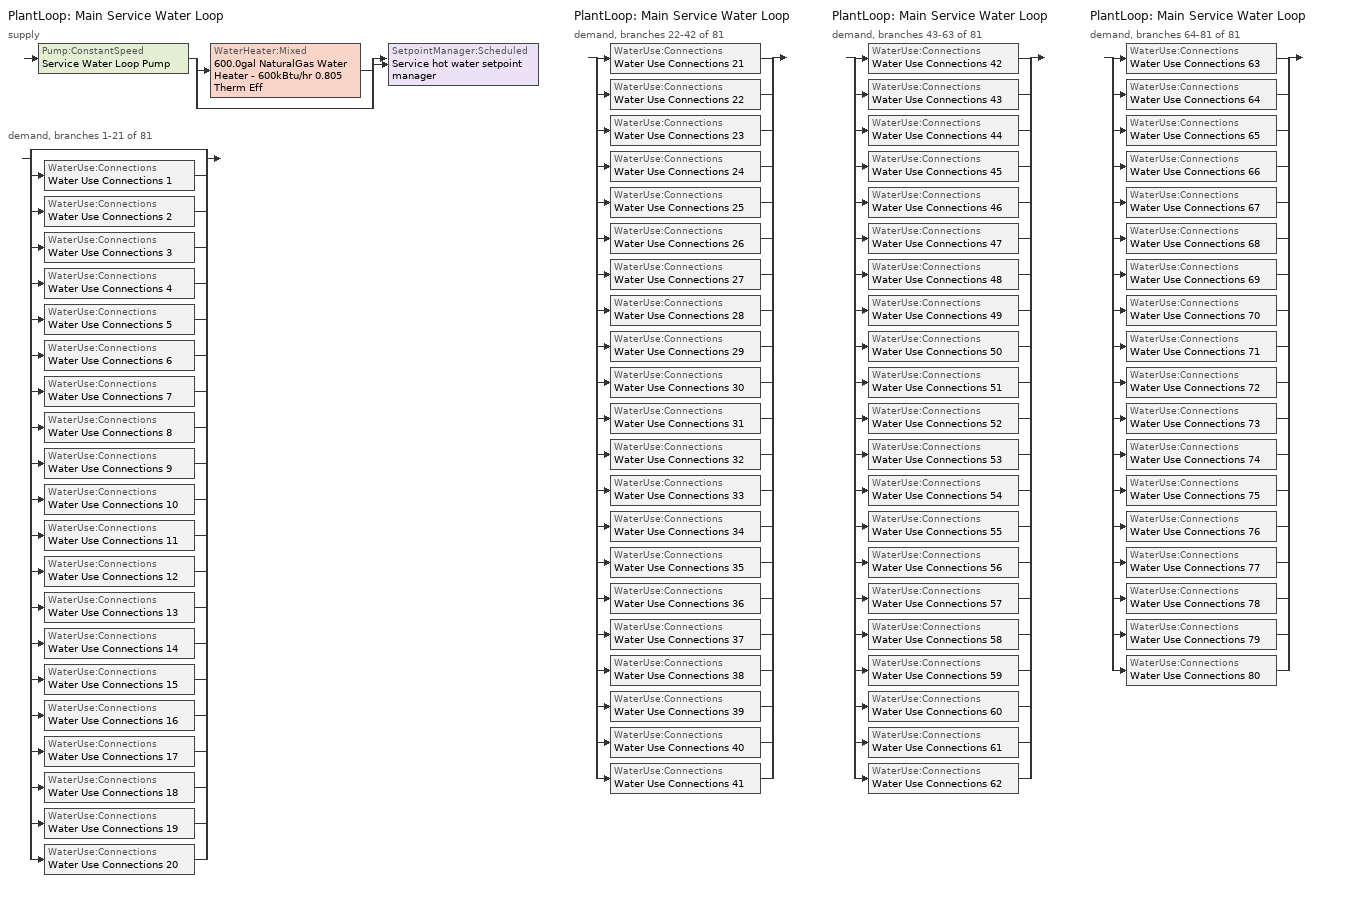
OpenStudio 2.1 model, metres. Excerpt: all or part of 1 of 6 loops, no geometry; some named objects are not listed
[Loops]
PlantLoop 'Main Service Water Loop'
 supply: Pump:ConstantSpeed 'Service Water Loop Pump' > split
  | WaterHeater:Mixed '600.0gal NaturalGas Water Heater - 600kBtu/hr 0.805 Therm Eff'
  | bypass
  join > SetpointManager:Scheduled 'Service hot water setpoint manager'
 demand, branches 1-21 of 81: split
  | bypass
  | WaterUse:Connections 'Water Use Connections 1'
  | WaterUse:Connections 'Water Use Connections 2'
  | WaterUse:Connections 'Water Use Connections 3'
  | WaterUse:Connections 'Water Use Connections 4'
  | WaterUse:Connections 'Water Use Connections 5'
  | WaterUse:Connections 'Water Use Connections 6'
  | WaterUse:Connections 'Water Use Connections 7'
  | WaterUse:Connections 'Water Use Connections 8'
  | WaterUse:Connections 'Water Use Connections 9'
  | WaterUse:Connections 'Water Use Connections 10'
  | WaterUse:Connections 'Water Use Connections 11'
  | WaterUse:Connections 'Water Use Connections 12'
  | WaterUse:Connections 'Water Use Connections 13'
  | WaterUse:Connections 'Water Use Connections 14'
  | WaterUse:Connections 'Water Use Connections 15'
  | WaterUse:Connections 'Water Use Connections 16'
  | WaterUse:Connections 'Water Use Connections 17'
  | WaterUse:Connections 'Water Use Connections 18'
  | WaterUse:Connections 'Water Use Connections 19'
  | WaterUse:Connections 'Water Use Connections 20'
PlantLoop 'Main Service Water Loop'
 demand, branches 22-42 of 81: split
  | WaterUse:Connections 'Water Use Connections 21'
  | WaterUse:Connections 'Water Use Connections 22'
  | WaterUse:Connections 'Water Use Connections 23'
  | WaterUse:Connections 'Water Use Connections 24'
  | WaterUse:Connections 'Water Use Connections 25'
  | WaterUse:Connections 'Water Use Connections 26'
  | WaterUse:Connections 'Water Use Connections 27'
  | WaterUse:Connections 'Water Use Connections 28'
  | WaterUse:Connections 'Water Use Connections 29'
  | WaterUse:Connections 'Water Use Connections 30'
  | WaterUse:Connections 'Water Use Connections 31'
  | WaterUse:Connections 'Water Use Connections 32'
  | WaterUse:Connections 'Water Use Connections 33'
  | WaterUse:Connections 'Water Use Connections 34'
  | WaterUse:Connections 'Water Use Connections 35'
  | WaterUse:Connections 'Water Use Connections 36'
  | WaterUse:Connections 'Water Use Connections 37'
  | WaterUse:Connections 'Water Use Connections 38'
  | WaterUse:Connections 'Water Use Connections 39'
  | WaterUse:Connections 'Water Use Connections 40'
  | WaterUse:Connections 'Water Use Connections 41'
PlantLoop 'Main Service Water Loop'
 demand, branches 43-63 of 81: split
  | WaterUse:Connections 'Water Use Connections 42'
  | WaterUse:Connections 'Water Use Connections 43'
  | WaterUse:Connections 'Water Use Connections 44'
  | WaterUse:Connections 'Water Use Connections 45'
  | WaterUse:Connections 'Water Use Connections 46'
  | WaterUse:Connections 'Water Use Connections 47'
  | WaterUse:Connections 'Water Use Connections 48'
  | WaterUse:Connections 'Water Use Connections 49'
  | WaterUse:Connections 'Water Use Connections 50'
  | WaterUse:Connections 'Water Use Connections 51'
  | WaterUse:Connections 'Water Use Connections 52'
  | WaterUse:Connections 'Water Use Connections 53'
  | WaterUse:Connections 'Water Use Connections 54'
  | WaterUse:Connections 'Water Use Connections 55'
  | WaterUse:Connections 'Water Use Connections 56'
  | WaterUse:Connections 'Water Use Connections 57'
  | WaterUse:Connections 'Water Use Connections 58'
  | WaterUse:Connections 'Water Use Connections 59'
  | WaterUse:Connections 'Water Use Connections 60'
  | WaterUse:Connections 'Water Use Connections 61'
  | WaterUse:Connections 'Water Use Connections 62'
PlantLoop 'Main Service Water Loop'
 demand, branches 64-81 of 81: split
  | WaterUse:Connections 'Water Use Connections 63'
  | WaterUse:Connections 'Water Use Connections 64'
  | WaterUse:Connections 'Water Use Connections 65'
  | WaterUse:Connections 'Water Use Connections 66'
  | WaterUse:Connections 'Water Use Connections 67'
  | WaterUse:Connections 'Water Use Connections 68'
  | WaterUse:Connections 'Water Use Connections 69'
  | WaterUse:Connections 'Water Use Connections 70'
  | WaterUse:Connections 'Water Use Connections 71'
  | WaterUse:Connections 'Water Use Connections 72'
  | WaterUse:Connections 'Water Use Connections 73'
  | WaterUse:Connections 'Water Use Connections 74'
  | WaterUse:Connections 'Water Use Connections 75'
  | WaterUse:Connections 'Water Use Connections 76'
  | WaterUse:Connections 'Water Use Connections 77'
  | WaterUse:Connections 'Water Use Connections 78'
  | WaterUse:Connections 'Water Use Connections 79'
  | WaterUse:Connections 'Water Use Connections 80'
[PlantLoop]
Main Service Water Loop: Maximum Loop Temperature {C}=60; Minimum Loop Temperature {C}=10; Plant Loop Volume {m3}=Autocalculate; Load Distribution Scheme=Optimal
[Sizing:Plant]
Main Service Water Loop: Loop Type=Heating; Design Loop Exit Temperature {C}=60; Loop Design Temperature Difference {deltaC}=5; Sizing Option=NonCoincident; Zone Timesteps in Averaging Window=1; Coincident Sizing Factor Mode=None
[SetpointManager:Scheduled]
Service hot water setpoint manager: Control Variable=Temperature; Schedule=Service Water Loop Temp - 140F
[Pump:ConstantSpeed]
Service Water Loop Pump: Rated Flow Rate {m3/s}=autosize; Rated Pump Head {Pa}=29891; Rated Power Consumption {W}=autosize; Motor Efficiency=0.7; Fraction of Motor Inefficiencies to Fluid Stream=0; Pump Control Type=Intermittent
[WaterHeater:Mixed]
600.0gal NaturalGas Water Heater - 600kBtu/hr 0.805 Therm Eff: Tank Volume {m3}=2.27125; Setpoint Temperature Schedule=Service Water Loop Temp - 140F; Deadband Temperature Difference {deltaC}=2; Maximum Temperature Limit {C}=82.2222; Heater Control Type=Cycle; Heater Maximum Capacity {W}=175843; Heater Fuel Type=NaturalGas; Heater Thermal Efficiency=0.804593; Part Load Factor Curve=SWH-EFFFPLR-NECB2011; Off Cycle Parasitic Fuel Consumption Rate {W}=20; Off Cycle Parasitic Fuel Type=NaturalGas; Off Cycle Parasitic Heat Fraction to Tank=0.8; On Cycle Parasitic Fuel Type=NaturalGas; On Cycle Parasitic Heat Fraction to Tank=0; Ambient Temperature Indicator=Schedule; Ambient Temperature Schedule=Water Heater Ambient Temp Schedule - 70F; Off Cycle Loss Coefficient to Ambient Temperature {W/K}=20.7661; On Cycle Loss Coefficient to Ambient Temperature {W/K}=20.7661; Use Side Effectiveness=1; Source Side Effectiveness=1; Use Side Design Flow Rate {m3/s}=autosize; Source Side Design Flow Rate {m3/s}=autosize; Indirect Water Heating Recovery Time {hr}=1.5
[WaterUse:Connections]
Name | Water Use Equipment Name 1
Water Use Connections 1 | Office Service Water Use 0.03gal/min
Water Use Connections 2 | G sw apartment Service Water Use 0.06gal/min
Water Use Connections 3 | G nw apartment Service Water Use 0.06gal/min
Water Use Connections 4 | G ne apartment Service Water Use 0.06gal/min
Water Use Connections 5 | G n1 apartment Service Water Use 0.06gal/min
Water Use Connections 6 | G n2 apartment Service Water Use 0.06gal/min
Water Use Connections 7 | G s1 apartment Service Water Use 0.06gal/min
Water Use Connections 8 | G s2 apartment Service Water Use 0.06gal/min
Water Use Connections 9 | F2 sw apartment Service Water Use 0.06gal/min
Water Use Connections 10 | F2 nw apartment Service Water Use 0.06gal/min
Water Use Connections 11 | F2 se apartment Service Water Use 0.06gal/min
Water Use Connections 12 | F2 ne apartment Service Water Use 0.06gal/min
Water Use Connections 13 | F2 n1 apartment Service Water Use 0.06gal/min
Water Use Connections 14 | F2 n2 apartment Service Water Use 0.06gal/min
Water Use Connections 15 | F2 s1 apartment Service Water Use 0.06gal/min
Water Use Connections 16 | F2 s2 apartment Service Water Use 0.06gal/min
Water Use Connections 17 | F3 sw apartment Service Water Use 0.06gal/min
Water Use Connections 18 | F3 nw apartment Service Water Use 0.06gal/min
Water Use Connections 19 | F3 se apartment Service Water Use 0.06gal/min
Water Use Connections 20 | F3 ne apartment Service Water Use 0.06gal/min
Water Use Connections 21 | F3 n1 apartment Service Water Use 0.06gal/min
Water Use Connections 22 | F3 n2 apartment Service Water Use 0.06gal/min
Water Use Connections 23 | F3 s1 apartment Service Water Use 0.06gal/min
Water Use Connections 24 | F3 s2 apartment Service Water Use 0.06gal/min
Water Use Connections 25 | F4 sw apartment Service Water Use 0.06gal/min
Water Use Connections 26 | F4 nw apartment Service Water Use 0.06gal/min
Water Use Connections 27 | F4 se apartment Service Water Use 0.06gal/min
Water Use Connections 28 | F4 ne apartment Service Water Use 0.06gal/min
Water Use Connections 29 | F4 n1 apartment Service Water Use 0.06gal/min
Water Use Connections 30 | F4 n2 apartment Service Water Use 0.06gal/min
Water Use Connections 31 | F4 s1 apartment Service Water Use 0.06gal/min
Water Use Connections 32 | F4 s2 apartment Service Water Use 0.06gal/min
Water Use Connections 33 | M sw apartment Service Water Use 0.06gal/min
Water Use Connections 34 | M nw apartment Service Water Use 0.06gal/min
Water Use Connections 35 | M se apartment Service Water Use 0.06gal/min
Water Use Connections 36 | M ne apartment Service Water Use 0.06gal/min
Water Use Connections 37 | M n1 apartment Service Water Use 0.06gal/min
Water Use Connections 38 | M n2 apartment Service Water Use 0.06gal/min
Water Use Connections 39 | M s1 apartment Service Water Use 0.06gal/min
Water Use Connections 40 | M s2 apartment Service Water Use 0.06gal/min
Water Use Connections 41 | F6 sw apartment Service Water Use 0.06gal/min
Water Use Connections 42 | F6 nw apartment Service Water Use 0.06gal/min
Water Use Connections 43 | F6 se apartment Service Water Use 0.06gal/min
Water Use Connections 44 | F6 ne apartment Service Water Use 0.06gal/min
Water Use Connections 45 | F6 n1 apartment Service Water Use 0.06gal/min
Water Use Connections 46 | F6 n2 apartment Service Water Use 0.06gal/min
Water Use Connections 47 | F6 s1 apartment Service Water Use 0.06gal/min
Water Use Connections 48 | F6 s2 apartment Service Water Use 0.06gal/min
Water Use Connections 49 | F7 sw apartment Service Water Use 0.06gal/min
Water Use Connections 50 | F7 nw apartment Service Water Use 0.06gal/min
Water Use Connections 51 | F7 se apartment Service Water Use 0.06gal/min
Water Use Connections 52 | F7 ne apartment Service Water Use 0.06gal/min
Water Use Connections 53 | F7 n1 apartment Service Water Use 0.06gal/min
Water Use Connections 54 | F7 n2 apartment Service Water Use 0.06gal/min
Water Use Connections 55 | F7 s1 apartment Service Water Use 0.06gal/min
Water Use Connections 56 | F7 s2 apartment Service Water Use 0.06gal/min
Water Use Connections 57 | F8 sw apartment Service Water Use 0.06gal/min
Water Use Connections 58 | F8 nw apartment Service Water Use 0.06gal/min
Water Use Connections 59 | F8 se apartment Service Water Use 0.06gal/min
Water Use Connections 60 | F8 ne apartment Service Water Use 0.06gal/min
Water Use Connections 61 | F8 n1 apartment Service Water Use 0.06gal/min
Water Use Connections 62 | F8 n2 apartment Service Water Use 0.06gal/min
Water Use Connections 63 | F8 s1 apartment Service Water Use 0.06gal/min
Water Use Connections 64 | F8 s2 apartment Service Water Use 0.06gal/min
Water Use Connections 65 | F9 sw apartment Service Water Use 0.06gal/min
Water Use Connections 66 | F9 nw apartment Service Water Use 0.06gal/min
Water Use Connections 67 | F9 se apartment Service Water Use 0.06gal/min
Water Use Connections 68 | F9 ne apartment Service Water Use 0.06gal/min
Water Use Connections 69 | F9 n1 apartment Service Water Use 0.06gal/min
Water Use Connections 70 | F9 n2 apartment Service Water Use 0.06gal/min
Water Use Connections 71 | F9 s1 apartment Service Water Use 0.06gal/min
Water Use Connections 72 | F9 s2 apartment Service Water Use 0.06gal/min
Water Use Connections 73 | T sw apartment Service Water Use 0.06gal/min
Water Use Connections 74 | T nw apartment Service Water Use 0.06gal/min
Water Use Connections 75 | T se apartment Service Water Use 0.06gal/min
Water Use Connections 76 | T ne apartment Service Water Use 0.06gal/min
Water Use Connections 77 | T n1 apartment Service Water Use 0.06gal/min
Water Use Connections 78 | T n2 apartment Service Water Use 0.06gal/min
Water Use Connections 79 | T s1 apartment Service Water Use 0.06gal/min
Water Use Connections 80 | T s2 apartment Service Water Use 0.06gal/min
[WaterUse:Equipment:Definition]
Name | Peak Flow Rate {m3/s} | Target Temperature Schedule | Sensible Fraction Schedule | Latent Fraction Schedule
Office Service Water Use Def 0.03gal/min | 2.13622e-06 | Schedule Ruleset 5 | Schedule Ruleset 3 | Schedule Ruleset 4
G sw apartment Service Water Use Def 0.06gal/min | 3.95699e-06 | Schedule Ruleset 8 | Schedule Ruleset 6 | Schedule Ruleset 7
G nw apartment Service Water Use Def 0.06gal/min | 3.95699e-06 | Schedule Ruleset 11 | Schedule Ruleset 9 | Schedule Ruleset 10
G ne apartment Service Water Use Def 0.06gal/min | 3.95699e-06 | Schedule Ruleset 14 | Schedule Ruleset 12 | Schedule Ruleset 13
G n1 apartment Service Water Use Def 0.06gal/min | 3.95699e-06 | Schedule Ruleset 17 | Schedule Ruleset 15 | Schedule Ruleset 16
G n2 apartment Service Water Use Def 0.06gal/min | 3.95699e-06 | Schedule Ruleset 20 | Schedule Ruleset 18 | Schedule Ruleset 19
G s1 apartment Service Water Use Def 0.06gal/min | 3.95699e-06 | Schedule Ruleset 23 | Schedule Ruleset 21 | Schedule Ruleset 22
G s2 apartment Service Water Use Def 0.06gal/min | 3.95699e-06 | Schedule Ruleset 26 | Schedule Ruleset 24 | Schedule Ruleset 25
F2 sw apartment Service Water Use Def 0.06gal/min | 3.95699e-06 | Schedule Ruleset 29 | Schedule Ruleset 27 | Schedule Ruleset 28
F2 nw apartment Service Water Use Def 0.06gal/min | 3.95699e-06 | Schedule Ruleset 32 | Schedule Ruleset 30 | Schedule Ruleset 31
F2 se apartment Service Water Use Def 0.06gal/min | 3.95699e-06 | Schedule Ruleset 35 | Schedule Ruleset 33 | Schedule Ruleset 34
F2 ne apartment Service Water Use Def 0.06gal/min | 3.95699e-06 | Schedule Ruleset 38 | Schedule Ruleset 36 | Schedule Ruleset 37
F2 n1 apartment Service Water Use Def 0.06gal/min | 3.95699e-06 | Schedule Ruleset 41 | Schedule Ruleset 39 | Schedule Ruleset 40
F2 n2 apartment Service Water Use Def 0.06gal/min | 3.95699e-06 | Schedule Ruleset 44 | Schedule Ruleset 42 | Schedule Ruleset 43
F2 s1 apartment Service Water Use Def 0.06gal/min | 3.95699e-06 | Schedule Ruleset 47 | Schedule Ruleset 45 | Schedule Ruleset 46
F2 s2 apartment Service Water Use Def 0.06gal/min | 3.95699e-06 | Schedule Ruleset 50 | Schedule Ruleset 48 | Schedule Ruleset 49
F3 sw apartment Service Water Use Def 0.06gal/min | 3.95699e-06 | Schedule Ruleset 53 | Schedule Ruleset 51 | Schedule Ruleset 52
F3 nw apartment Service Water Use Def 0.06gal/min | 3.95699e-06 | Schedule Ruleset 56 | Schedule Ruleset 54 | Schedule Ruleset 55
F3 se apartment Service Water Use Def 0.06gal/min | 3.95699e-06 | Schedule Ruleset 59 | Schedule Ruleset 57 | Schedule Ruleset 58
F3 ne apartment Service Water Use Def 0.06gal/min | 3.95699e-06 | Schedule Ruleset 62 | Schedule Ruleset 60 | Schedule Ruleset 61
F3 n1 apartment Service Water Use Def 0.06gal/min | 3.95699e-06 | Schedule Ruleset 65 | Schedule Ruleset 63 | Schedule Ruleset 64
F3 n2 apartment Service Water Use Def 0.06gal/min | 3.95699e-06 | Schedule Ruleset 68 | Schedule Ruleset 66 | Schedule Ruleset 67
F3 s1 apartment Service Water Use Def 0.06gal/min | 3.95699e-06 | Schedule Ruleset 71 | Schedule Ruleset 69 | Schedule Ruleset 70
F3 s2 apartment Service Water Use Def 0.06gal/min | 3.95699e-06 | Schedule Ruleset 74 | Schedule Ruleset 72 | Schedule Ruleset 73
F4 sw apartment Service Water Use Def 0.06gal/min | 3.95699e-06 | Schedule Ruleset 77 | Schedule Ruleset 75 | Schedule Ruleset 76
F4 nw apartment Service Water Use Def 0.06gal/min | 3.95699e-06 | Schedule Ruleset 80 | Schedule Ruleset 78 | Schedule Ruleset 79
F4 se apartment Service Water Use Def 0.06gal/min | 3.95699e-06 | Schedule Ruleset 83 | Schedule Ruleset 81 | Schedule Ruleset 82
F4 ne apartment Service Water Use Def 0.06gal/min | 3.95699e-06 | Schedule Ruleset 86 | Schedule Ruleset 84 | Schedule Ruleset 85
F4 n1 apartment Service Water Use Def 0.06gal/min | 3.95699e-06 | Schedule Ruleset 89 | Schedule Ruleset 87 | Schedule Ruleset 88
F4 n2 apartment Service Water Use Def 0.06gal/min | 3.95699e-06 | Schedule Ruleset 92 | Schedule Ruleset 90 | Schedule Ruleset 91
F4 s1 apartment Service Water Use Def 0.06gal/min | 3.95699e-06 | Schedule Ruleset 95 | Schedule Ruleset 93 | Schedule Ruleset 94
F4 s2 apartment Service Water Use Def 0.06gal/min | 3.95699e-06 | Schedule Ruleset 98 | Schedule Ruleset 96 | Schedule Ruleset 97
M sw apartment Service Water Use Def 0.06gal/min | 3.95699e-06 | Schedule Ruleset 101 | Schedule Ruleset 99 | Schedule Ruleset 100
M nw apartment Service Water Use Def 0.06gal/min | 3.95699e-06 | Schedule Ruleset 104 | Schedule Ruleset 102 | Schedule Ruleset 103
M se apartment Service Water Use Def 0.06gal/min | 3.95699e-06 | Schedule Ruleset 107 | Schedule Ruleset 105 | Schedule Ruleset 106
M ne apartment Service Water Use Def 0.06gal/min | 3.95699e-06 | Schedule Ruleset 110 | Schedule Ruleset 108 | Schedule Ruleset 109
M n1 apartment Service Water Use Def 0.06gal/min | 3.95699e-06 | Schedule Ruleset 113 | Schedule Ruleset 111 | Schedule Ruleset 112
M n2 apartment Service Water Use Def 0.06gal/min | 3.95699e-06 | Schedule Ruleset 116 | Schedule Ruleset 114 | Schedule Ruleset 115
M s1 apartment Service Water Use Def 0.06gal/min | 3.95699e-06 | Schedule Ruleset 119 | Schedule Ruleset 117 | Schedule Ruleset 118
M s2 apartment Service Water Use Def 0.06gal/min | 3.95699e-06 | Schedule Ruleset 122 | Schedule Ruleset 120 | Schedule Ruleset 121
F6 sw apartment Service Water Use Def 0.06gal/min | 3.95699e-06 | Schedule Ruleset 125 | Schedule Ruleset 123 | Schedule Ruleset 124
F6 nw apartment Service Water Use Def 0.06gal/min | 3.95699e-06 | Schedule Ruleset 128 | Schedule Ruleset 126 | Schedule Ruleset 127
F6 se apartment Service Water Use Def 0.06gal/min | 3.95699e-06 | Schedule Ruleset 131 | Schedule Ruleset 129 | Schedule Ruleset 130
F6 ne apartment Service Water Use Def 0.06gal/min | 3.95699e-06 | Schedule Ruleset 134 | Schedule Ruleset 132 | Schedule Ruleset 133
F6 n1 apartment Service Water Use Def 0.06gal/min | 3.95699e-06 | Schedule Ruleset 137 | Schedule Ruleset 135 | Schedule Ruleset 136
F6 n2 apartment Service Water Use Def 0.06gal/min | 3.95699e-06 | Schedule Ruleset 140 | Schedule Ruleset 138 | Schedule Ruleset 139
F6 s1 apartment Service Water Use Def 0.06gal/min | 3.95699e-06 | Schedule Ruleset 143 | Schedule Ruleset 141 | Schedule Ruleset 142
F6 s2 apartment Service Water Use Def 0.06gal/min | 3.95699e-06 | Schedule Ruleset 146 | Schedule Ruleset 144 | Schedule Ruleset 145
F7 sw apartment Service Water Use Def 0.06gal/min | 3.95699e-06 | Schedule Ruleset 149 | Schedule Ruleset 147 | Schedule Ruleset 148
F7 nw apartment Service Water Use Def 0.06gal/min | 3.95699e-06 | Schedule Ruleset 152 | Schedule Ruleset 150 | Schedule Ruleset 151
F7 se apartment Service Water Use Def 0.06gal/min | 3.95699e-06 | Schedule Ruleset 155 | Schedule Ruleset 153 | Schedule Ruleset 154
F7 ne apartment Service Water Use Def 0.06gal/min | 3.95699e-06 | Schedule Ruleset 158 | Schedule Ruleset 156 | Schedule Ruleset 157
F7 n1 apartment Service Water Use Def 0.06gal/min | 3.95699e-06 | Schedule Ruleset 161 | Schedule Ruleset 159 | Schedule Ruleset 160
F7 n2 apartment Service Water Use Def 0.06gal/min | 3.95699e-06 | Schedule Ruleset 164 | Schedule Ruleset 162 | Schedule Ruleset 163
F7 s1 apartment Service Water Use Def 0.06gal/min | 3.95699e-06 | Schedule Ruleset 167 | Schedule Ruleset 165 | Schedule Ruleset 166
F7 s2 apartment Service Water Use Def 0.06gal/min | 3.95699e-06 | Schedule Ruleset 170 | Schedule Ruleset 168 | Schedule Ruleset 169
F8 sw apartment Service Water Use Def 0.06gal/min | 3.95699e-06 | Schedule Ruleset 173 | Schedule Ruleset 171 | Schedule Ruleset 172
F8 nw apartment Service Water Use Def 0.06gal/min | 3.95699e-06 | Schedule Ruleset 176 | Schedule Ruleset 174 | Schedule Ruleset 175
F8 se apartment Service Water Use Def 0.06gal/min | 3.95699e-06 | Schedule Ruleset 179 | Schedule Ruleset 177 | Schedule Ruleset 178
F8 ne apartment Service Water Use Def 0.06gal/min | 3.95699e-06 | Schedule Ruleset 182 | Schedule Ruleset 180 | Schedule Ruleset 181
F8 n1 apartment Service Water Use Def 0.06gal/min | 3.95699e-06 | Schedule Ruleset 185 | Schedule Ruleset 183 | Schedule Ruleset 184
F8 n2 apartment Service Water Use Def 0.06gal/min | 3.95699e-06 | Schedule Ruleset 188 | Schedule Ruleset 186 | Schedule Ruleset 187
F8 s1 apartment Service Water Use Def 0.06gal/min | 3.95699e-06 | Schedule Ruleset 191 | Schedule Ruleset 189 | Schedule Ruleset 190
F8 s2 apartment Service Water Use Def 0.06gal/min | 3.95699e-06 | Schedule Ruleset 194 | Schedule Ruleset 192 | Schedule Ruleset 193
F9 sw apartment Service Water Use Def 0.06gal/min | 3.95699e-06 | Schedule Ruleset 197 | Schedule Ruleset 195 | Schedule Ruleset 196
F9 nw apartment Service Water Use Def 0.06gal/min | 3.95699e-06 | Schedule Ruleset 200 | Schedule Ruleset 198 | Schedule Ruleset 199
F9 se apartment Service Water Use Def 0.06gal/min | 3.95699e-06 | Schedule Ruleset 203 | Schedule Ruleset 201 | Schedule Ruleset 202
F9 ne apartment Service Water Use Def 0.06gal/min | 3.95699e-06 | Schedule Ruleset 206 | Schedule Ruleset 204 | Schedule Ruleset 205
F9 n1 apartment Service Water Use Def 0.06gal/min | 3.95699e-06 | Schedule Ruleset 209 | Schedule Ruleset 207 | Schedule Ruleset 208
F9 n2 apartment Service Water Use Def 0.06gal/min | 3.95699e-06 | Schedule Ruleset 212 | Schedule Ruleset 210 | Schedule Ruleset 211
F9 s1 apartment Service Water Use Def 0.06gal/min | 3.95699e-06 | Schedule Ruleset 215 | Schedule Ruleset 213 | Schedule Ruleset 214
F9 s2 apartment Service Water Use Def 0.06gal/min | 3.95699e-06 | Schedule Ruleset 218 | Schedule Ruleset 216 | Schedule Ruleset 217
T sw apartment Service Water Use Def 0.06gal/min | 3.95699e-06 | Schedule Ruleset 221 | Schedule Ruleset 219 | Schedule Ruleset 220
T nw apartment Service Water Use Def 0.06gal/min | 3.95699e-06 | Schedule Ruleset 224 | Schedule Ruleset 222 | Schedule Ruleset 223
T se apartment Service Water Use Def 0.06gal/min | 3.95699e-06 | Schedule Ruleset 227 | Schedule Ruleset 225 | Schedule Ruleset 226
T ne apartment Service Water Use Def 0.06gal/min | 3.95699e-06 | Schedule Ruleset 230 | Schedule Ruleset 228 | Schedule Ruleset 229
T n1 apartment Service Water Use Def 0.06gal/min | 3.95699e-06 | Schedule Ruleset 233 | Schedule Ruleset 231 | Schedule Ruleset 232
T n2 apartment Service Water Use Def 0.06gal/min | 3.95699e-06 | Schedule Ruleset 236 | Schedule Ruleset 234 | Schedule Ruleset 235
T s1 apartment Service Water Use Def 0.06gal/min | 3.95699e-06 | Schedule Ruleset 239 | Schedule Ruleset 237 | Schedule Ruleset 238
T s2 apartment Service Water Use Def 0.06gal/min | 3.95699e-06 | Schedule Ruleset 242 | Schedule Ruleset 240 | Schedule Ruleset 241
[WaterUse:Equipment]
Name | Water Use Equipment Definition | Space | Flow Rate Fraction Schedule
Office Service Water Use 0.03gal/min | Office Service Water Use Def 0.03gal/min | Office | NECB-A-Service Water Heating
G sw apartment Service Water Use 0.06gal/min | G sw apartment Service Water Use Def 0.06gal/min | G SW Apartment | NECB-G-Service Water Heating
G nw apartment Service Water Use 0.06gal/min | G nw apartment Service Water Use Def 0.06gal/min | G NW Apartment | NECB-G-Service Water Heating
G ne apartment Service Water Use 0.06gal/min | G ne apartment Service Water Use Def 0.06gal/min | G NE Apartment | NECB-G-Service Water Heating
G n1 apartment Service Water Use 0.06gal/min | G n1 apartment Service Water Use Def 0.06gal/min | G N1 Apartment | NECB-G-Service Water Heating
G n2 apartment Service Water Use 0.06gal/min | G n2 apartment Service Water Use Def 0.06gal/min | G N2 Apartment | NECB-G-Service Water Heating
G s1 apartment Service Water Use 0.06gal/min | G s1 apartment Service Water Use Def 0.06gal/min | G S1 Apartment | NECB-G-Service Water Heating
G s2 apartment Service Water Use 0.06gal/min | G s2 apartment Service Water Use Def 0.06gal/min | G S2 Apartment | NECB-G-Service Water Heating
F2 sw apartment Service Water Use 0.06gal/min | F2 sw apartment Service Water Use Def 0.06gal/min | F2 SW Apartment | NECB-G-Service Water Heating
F2 nw apartment Service Water Use 0.06gal/min | F2 nw apartment Service Water Use Def 0.06gal/min | F2 NW Apartment | NECB-G-Service Water Heating
F2 se apartment Service Water Use 0.06gal/min | F2 se apartment Service Water Use Def 0.06gal/min | F2 SE Apartment | NECB-G-Service Water Heating
F2 ne apartment Service Water Use 0.06gal/min | F2 ne apartment Service Water Use Def 0.06gal/min | F2 NE Apartment | NECB-G-Service Water Heating
F2 n1 apartment Service Water Use 0.06gal/min | F2 n1 apartment Service Water Use Def 0.06gal/min | F2 N1 Apartment | NECB-G-Service Water Heating
F2 n2 apartment Service Water Use 0.06gal/min | F2 n2 apartment Service Water Use Def 0.06gal/min | F2 N2 Apartment | NECB-G-Service Water Heating
F2 s1 apartment Service Water Use 0.06gal/min | F2 s1 apartment Service Water Use Def 0.06gal/min | F2 S1 Apartment | NECB-G-Service Water Heating
F2 s2 apartment Service Water Use 0.06gal/min | F2 s2 apartment Service Water Use Def 0.06gal/min | F2 S2 Apartment | NECB-G-Service Water Heating
F3 sw apartment Service Water Use 0.06gal/min | F3 sw apartment Service Water Use Def 0.06gal/min | F3 SW Apartment | NECB-G-Service Water Heating
F3 nw apartment Service Water Use 0.06gal/min | F3 nw apartment Service Water Use Def 0.06gal/min | F3 NW Apartment | NECB-G-Service Water Heating
F3 se apartment Service Water Use 0.06gal/min | F3 se apartment Service Water Use Def 0.06gal/min | F3 SE Apartment | NECB-G-Service Water Heating
F3 ne apartment Service Water Use 0.06gal/min | F3 ne apartment Service Water Use Def 0.06gal/min | F3 NE Apartment | NECB-G-Service Water Heating
F3 n1 apartment Service Water Use 0.06gal/min | F3 n1 apartment Service Water Use Def 0.06gal/min | F3 N1 Apartment | NECB-G-Service Water Heating
F3 n2 apartment Service Water Use 0.06gal/min | F3 n2 apartment Service Water Use Def 0.06gal/min | F3 N2 Apartment | NECB-G-Service Water Heating
F3 s1 apartment Service Water Use 0.06gal/min | F3 s1 apartment Service Water Use Def 0.06gal/min | F3 S1 Apartment | NECB-G-Service Water Heating
F3 s2 apartment Service Water Use 0.06gal/min | F3 s2 apartment Service Water Use Def 0.06gal/min | F3 S2 Apartment | NECB-G-Service Water Heating
F4 sw apartment Service Water Use 0.06gal/min | F4 sw apartment Service Water Use Def 0.06gal/min | F4 SW Apartment | NECB-G-Service Water Heating
F4 nw apartment Service Water Use 0.06gal/min | F4 nw apartment Service Water Use Def 0.06gal/min | F4 NW Apartment | NECB-G-Service Water Heating
F4 se apartment Service Water Use 0.06gal/min | F4 se apartment Service Water Use Def 0.06gal/min | F4 SE Apartment | NECB-G-Service Water Heating
F4 ne apartment Service Water Use 0.06gal/min | F4 ne apartment Service Water Use Def 0.06gal/min | F4 NE Apartment | NECB-G-Service Water Heating
F4 n1 apartment Service Water Use 0.06gal/min | F4 n1 apartment Service Water Use Def 0.06gal/min | F4 N1 Apartment | NECB-G-Service Water Heating
F4 n2 apartment Service Water Use 0.06gal/min | F4 n2 apartment Service Water Use Def 0.06gal/min | F4 N2 Apartment | NECB-G-Service Water Heating
F4 s1 apartment Service Water Use 0.06gal/min | F4 s1 apartment Service Water Use Def 0.06gal/min | F4 S1 Apartment | NECB-G-Service Water Heating
F4 s2 apartment Service Water Use 0.06gal/min | F4 s2 apartment Service Water Use Def 0.06gal/min | F4 S2 Apartment | NECB-G-Service Water Heating
M sw apartment Service Water Use 0.06gal/min | M sw apartment Service Water Use Def 0.06gal/min | M SW Apartment | NECB-G-Service Water Heating
M nw apartment Service Water Use 0.06gal/min | M nw apartment Service Water Use Def 0.06gal/min | M NW Apartment | NECB-G-Service Water Heating
M se apartment Service Water Use 0.06gal/min | M se apartment Service Water Use Def 0.06gal/min | M SE Apartment | NECB-G-Service Water Heating
M ne apartment Service Water Use 0.06gal/min | M ne apartment Service Water Use Def 0.06gal/min | M NE Apartment | NECB-G-Service Water Heating
M n1 apartment Service Water Use 0.06gal/min | M n1 apartment Service Water Use Def 0.06gal/min | M N1 Apartment | NECB-G-Service Water Heating
M n2 apartment Service Water Use 0.06gal/min | M n2 apartment Service Water Use Def 0.06gal/min | M N2 Apartment | NECB-G-Service Water Heating
M s1 apartment Service Water Use 0.06gal/min | M s1 apartment Service Water Use Def 0.06gal/min | M S1 Apartment | NECB-G-Service Water Heating
M s2 apartment Service Water Use 0.06gal/min | M s2 apartment Service Water Use Def 0.06gal/min | M S2 Apartment | NECB-G-Service Water Heating
F6 sw apartment Service Water Use 0.06gal/min | F6 sw apartment Service Water Use Def 0.06gal/min | F6 SW Apartment | NECB-G-Service Water Heating
F6 nw apartment Service Water Use 0.06gal/min | F6 nw apartment Service Water Use Def 0.06gal/min | F6 NW Apartment | NECB-G-Service Water Heating
F6 se apartment Service Water Use 0.06gal/min | F6 se apartment Service Water Use Def 0.06gal/min | F6 SE Apartment | NECB-G-Service Water Heating
F6 ne apartment Service Water Use 0.06gal/min | F6 ne apartment Service Water Use Def 0.06gal/min | F6 NE Apartment | NECB-G-Service Water Heating
F6 n1 apartment Service Water Use 0.06gal/min | F6 n1 apartment Service Water Use Def 0.06gal/min | F6 N1 Apartment | NECB-G-Service Water Heating
F6 n2 apartment Service Water Use 0.06gal/min | F6 n2 apartment Service Water Use Def 0.06gal/min | F6 N2 Apartment | NECB-G-Service Water Heating
F6 s1 apartment Service Water Use 0.06gal/min | F6 s1 apartment Service Water Use Def 0.06gal/min | F6 S1 Apartment | NECB-G-Service Water Heating
F6 s2 apartment Service Water Use 0.06gal/min | F6 s2 apartment Service Water Use Def 0.06gal/min | F6 S2 Apartment | NECB-G-Service Water Heating
F7 sw apartment Service Water Use 0.06gal/min | F7 sw apartment Service Water Use Def 0.06gal/min | F7 SW Apartment | NECB-G-Service Water Heating
F7 nw apartment Service Water Use 0.06gal/min | F7 nw apartment Service Water Use Def 0.06gal/min | F7 NW Apartment | NECB-G-Service Water Heating
F7 se apartment Service Water Use 0.06gal/min | F7 se apartment Service Water Use Def 0.06gal/min | F7 SE Apartment | NECB-G-Service Water Heating
F7 ne apartment Service Water Use 0.06gal/min | F7 ne apartment Service Water Use Def 0.06gal/min | F7 NE Apartment | NECB-G-Service Water Heating
F7 n1 apartment Service Water Use 0.06gal/min | F7 n1 apartment Service Water Use Def 0.06gal/min | F7 N1 Apartment | NECB-G-Service Water Heating
F7 n2 apartment Service Water Use 0.06gal/min | F7 n2 apartment Service Water Use Def 0.06gal/min | F7 N2 Apartment | NECB-G-Service Water Heating
F7 s1 apartment Service Water Use 0.06gal/min | F7 s1 apartment Service Water Use Def 0.06gal/min | F7 S1 Apartment | NECB-G-Service Water Heating
F7 s2 apartment Service Water Use 0.06gal/min | F7 s2 apartment Service Water Use Def 0.06gal/min | F7 S2 Apartment | NECB-G-Service Water Heating
F8 sw apartment Service Water Use 0.06gal/min | F8 sw apartment Service Water Use Def 0.06gal/min | F8 SW Apartment | NECB-G-Service Water Heating
F8 nw apartment Service Water Use 0.06gal/min | F8 nw apartment Service Water Use Def 0.06gal/min | F8 NW Apartment | NECB-G-Service Water Heating
F8 se apartment Service Water Use 0.06gal/min | F8 se apartment Service Water Use Def 0.06gal/min | F8 SE Apartment | NECB-G-Service Water Heating
F8 ne apartment Service Water Use 0.06gal/min | F8 ne apartment Service Water Use Def 0.06gal/min | F8 NE Apartment | NECB-G-Service Water Heating
F8 n1 apartment Service Water Use 0.06gal/min | F8 n1 apartment Service Water Use Def 0.06gal/min | F8 N1 Apartment | NECB-G-Service Water Heating
F8 n2 apartment Service Water Use 0.06gal/min | F8 n2 apartment Service Water Use Def 0.06gal/min | F8 N2 Apartment | NECB-G-Service Water Heating
F8 s1 apartment Service Water Use 0.06gal/min | F8 s1 apartment Service Water Use Def 0.06gal/min | F8 S1 Apartment | NECB-G-Service Water Heating
F8 s2 apartment Service Water Use 0.06gal/min | F8 s2 apartment Service Water Use Def 0.06gal/min | F8 S2 Apartment | NECB-G-Service Water Heating
F9 sw apartment Service Water Use 0.06gal/min | F9 sw apartment Service Water Use Def 0.06gal/min | F9 SW Apartment | NECB-G-Service Water Heating
F9 nw apartment Service Water Use 0.06gal/min | F9 nw apartment Service Water Use Def 0.06gal/min | F9 NW Apartment | NECB-G-Service Water Heating
F9 se apartment Service Water Use 0.06gal/min | F9 se apartment Service Water Use Def 0.06gal/min | F9 SE Apartment | NECB-G-Service Water Heating
F9 ne apartment Service Water Use 0.06gal/min | F9 ne apartment Service Water Use Def 0.06gal/min | F9 NE Apartment | NECB-G-Service Water Heating
F9 n1 apartment Service Water Use 0.06gal/min | F9 n1 apartment Service Water Use Def 0.06gal/min | F9 N1 Apartment | NECB-G-Service Water Heating
F9 n2 apartment Service Water Use 0.06gal/min | F9 n2 apartment Service Water Use Def 0.06gal/min | F9 N2 Apartment | NECB-G-Service Water Heating
F9 s1 apartment Service Water Use 0.06gal/min | F9 s1 apartment Service Water Use Def 0.06gal/min | F9 S1 Apartment | NECB-G-Service Water Heating
F9 s2 apartment Service Water Use 0.06gal/min | F9 s2 apartment Service Water Use Def 0.06gal/min | F9 S2 Apartment | NECB-G-Service Water Heating
T sw apartment Service Water Use 0.06gal/min | T sw apartment Service Water Use Def 0.06gal/min | T SW Apartment | NECB-G-Service Water Heating
T nw apartment Service Water Use 0.06gal/min | T nw apartment Service Water Use Def 0.06gal/min | T NW Apartment | NECB-G-Service Water Heating
T se apartment Service Water Use 0.06gal/min | T se apartment Service Water Use Def 0.06gal/min | T SE Apartment | NECB-G-Service Water Heating
T ne apartment Service Water Use 0.06gal/min | T ne apartment Service Water Use Def 0.06gal/min | T NE Apartment | NECB-G-Service Water Heating
T n1 apartment Service Water Use 0.06gal/min | T n1 apartment Service Water Use Def 0.06gal/min | T N1 Apartment | NECB-G-Service Water Heating
T n2 apartment Service Water Use 0.06gal/min | T n2 apartment Service Water Use Def 0.06gal/min | T N2 Apartment | NECB-G-Service Water Heating
T s1 apartment Service Water Use 0.06gal/min | T s1 apartment Service Water Use Def 0.06gal/min | T S1 Apartment | NECB-G-Service Water Heating
T s2 apartment Service Water Use 0.06gal/min | T s2 apartment Service Water Use Def 0.06gal/min | T S2 Apartment | NECB-G-Service Water Heating
[Schedule:Ruleset]
Name | Default Day Schedule
Service Water Loop Temp - 140F | Service Water Loop Temp - 140F Default
Water Heater Ambient Temp Schedule - 70F | Water Heater Ambient Temp Schedule - 70F Default
Schedule Ruleset 3 | Schedule Day 8
Schedule Ruleset 4 | Schedule Day 9
Schedule Ruleset 5 | Schedule Day 10
NECB-A-Service Water Heating | NECB-A-Service Water Heating Default
Schedule Ruleset 6 | Schedule Day 11
Schedule Ruleset 7 | Schedule Day 12
Schedule Ruleset 8 | Schedule Day 13
NECB-G-Service Water Heating | NECB-G-Service Water Heating Default
Schedule Ruleset 9 | Schedule Day 14
Schedule Ruleset 10 | Schedule Day 15
Schedule Ruleset 11 | Schedule Day 16
Schedule Ruleset 12 | Schedule Day 17
Schedule Ruleset 13 | Schedule Day 18
Schedule Ruleset 14 | Schedule Day 19
Schedule Ruleset 15 | Schedule Day 20
Schedule Ruleset 16 | Schedule Day 21
Schedule Ruleset 17 | Schedule Day 22
Schedule Ruleset 18 | Schedule Day 23
Schedule Ruleset 19 | Schedule Day 24
Schedule Ruleset 20 | Schedule Day 25
Schedule Ruleset 21 | Schedule Day 26
Schedule Ruleset 22 | Schedule Day 27
Schedule Ruleset 23 | Schedule Day 28
Schedule Ruleset 24 | Schedule Day 29
Schedule Ruleset 25 | Schedule Day 30
Schedule Ruleset 26 | Schedule Day 31
Schedule Ruleset 27 | Schedule Day 32
Schedule Ruleset 28 | Schedule Day 33
Schedule Ruleset 29 | Schedule Day 34
Schedule Ruleset 30 | Schedule Day 35
Schedule Ruleset 31 | Schedule Day 36
Schedule Ruleset 32 | Schedule Day 37
Schedule Ruleset 33 | Schedule Day 38
Schedule Ruleset 34 | Schedule Day 39
Schedule Ruleset 35 | Schedule Day 40
Schedule Ruleset 36 | Schedule Day 41
Schedule Ruleset 37 | Schedule Day 42
Schedule Ruleset 38 | Schedule Day 43
Schedule Ruleset 39 | Schedule Day 44
Schedule Ruleset 40 | Schedule Day 45
Schedule Ruleset 41 | Schedule Day 46
Schedule Ruleset 42 | Schedule Day 47
Schedule Ruleset 43 | Schedule Day 48
Schedule Ruleset 44 | Schedule Day 49
Schedule Ruleset 45 | Schedule Day 50
Schedule Ruleset 46 | Schedule Day 51
Schedule Ruleset 47 | Schedule Day 52
Schedule Ruleset 48 | Schedule Day 53
Schedule Ruleset 49 | Schedule Day 54
Schedule Ruleset 50 | Schedule Day 55
Schedule Ruleset 51 | Schedule Day 56
Schedule Ruleset 52 | Schedule Day 57
Schedule Ruleset 53 | Schedule Day 58
Schedule Ruleset 54 | Schedule Day 59
Schedule Ruleset 55 | Schedule Day 60
Schedule Ruleset 56 | Schedule Day 61
Schedule Ruleset 57 | Schedule Day 62
Schedule Ruleset 58 | Schedule Day 63
Schedule Ruleset 59 | Schedule Day 64
Schedule Ruleset 60 | Schedule Day 65
Schedule Ruleset 61 | Schedule Day 66
Schedule Ruleset 62 | Schedule Day 67
Schedule Ruleset 63 | Schedule Day 68
Schedule Ruleset 64 | Schedule Day 69
Schedule Ruleset 65 | Schedule Day 70
Schedule Ruleset 66 | Schedule Day 71
Schedule Ruleset 67 | Schedule Day 72
Schedule Ruleset 68 | Schedule Day 73
Schedule Ruleset 69 | Schedule Day 74
Schedule Ruleset 70 | Schedule Day 75
Schedule Ruleset 71 | Schedule Day 76
Schedule Ruleset 72 | Schedule Day 77
Schedule Ruleset 73 | Schedule Day 78
Schedule Ruleset 74 | Schedule Day 79
Schedule Ruleset 75 | Schedule Day 80
Schedule Ruleset 76 | Schedule Day 81
Schedule Ruleset 77 | Schedule Day 82
Schedule Ruleset 78 | Schedule Day 83
Schedule Ruleset 79 | Schedule Day 84
Schedule Ruleset 80 | Schedule Day 85
Schedule Ruleset 81 | Schedule Day 86
Schedule Ruleset 82 | Schedule Day 87
Schedule Ruleset 83 | Schedule Day 88
Schedule Ruleset 84 | Schedule Day 89
Schedule Ruleset 85 | Schedule Day 90
Schedule Ruleset 86 | Schedule Day 91
Schedule Ruleset 87 | Schedule Day 92
Schedule Ruleset 88 | Schedule Day 93
Schedule Ruleset 89 | Schedule Day 94
Schedule Ruleset 90 | Schedule Day 95
Schedule Ruleset 91 | Schedule Day 96
Schedule Ruleset 92 | Schedule Day 97
Schedule Ruleset 93 | Schedule Day 98
Schedule Ruleset 94 | Schedule Day 99
Schedule Ruleset 95 | Schedule Day 100
Schedule Ruleset 96 | Schedule Day 101
Schedule Ruleset 97 | Schedule Day 102
Schedule Ruleset 98 | Schedule Day 103
Schedule Ruleset 99 | Schedule Day 104
Schedule Ruleset 100 | Schedule Day 105
Schedule Ruleset 101 | Schedule Day 106
Schedule Ruleset 102 | Schedule Day 107
Schedule Ruleset 103 | Schedule Day 108
Schedule Ruleset 104 | Schedule Day 109
Schedule Ruleset 105 | Schedule Day 110
Schedule Ruleset 106 | Schedule Day 111
Schedule Ruleset 107 | Schedule Day 112
Schedule Ruleset 108 | Schedule Day 113
Schedule Ruleset 109 | Schedule Day 114
Schedule Ruleset 110 | Schedule Day 115
Schedule Ruleset 111 | Schedule Day 116
Schedule Ruleset 112 | Schedule Day 117
Schedule Ruleset 113 | Schedule Day 118
Schedule Ruleset 114 | Schedule Day 119
Schedule Ruleset 115 | Schedule Day 120
Schedule Ruleset 116 | Schedule Day 121
Schedule Ruleset 117 | Schedule Day 122
Schedule Ruleset 118 | Schedule Day 123
Schedule Ruleset 119 | Schedule Day 124
Schedule Ruleset 120 | Schedule Day 125
Schedule Ruleset 121 | Schedule Day 126
Schedule Ruleset 122 | Schedule Day 127
Schedule Ruleset 123 | Schedule Day 128
Schedule Ruleset 124 | Schedule Day 129
Schedule Ruleset 125 | Schedule Day 130
Schedule Ruleset 126 | Schedule Day 131
Schedule Ruleset 127 | Schedule Day 132
Schedule Ruleset 128 | Schedule Day 133
Schedule Ruleset 129 | Schedule Day 134
Schedule Ruleset 130 | Schedule Day 135
Schedule Ruleset 131 | Schedule Day 136
Schedule Ruleset 132 | Schedule Day 137
Schedule Ruleset 133 | Schedule Day 138
Schedule Ruleset 134 | Schedule Day 139
Schedule Ruleset 135 | Schedule Day 140
Schedule Ruleset 136 | Schedule Day 141
Schedule Ruleset 137 | Schedule Day 142
Schedule Ruleset 138 | Schedule Day 143
Schedule Ruleset 139 | Schedule Day 144
Schedule Ruleset 140 | Schedule Day 145
Schedule Ruleset 141 | Schedule Day 146
Schedule Ruleset 142 | Schedule Day 147
Schedule Ruleset 143 | Schedule Day 148
Schedule Ruleset 144 | Schedule Day 149
Schedule Ruleset 145 | Schedule Day 150
Schedule Ruleset 146 | Schedule Day 151
Schedule Ruleset 147 | Schedule Day 152
Schedule Ruleset 148 | Schedule Day 153
Schedule Ruleset 149 | Schedule Day 154
Schedule Ruleset 150 | Schedule Day 155
Schedule Ruleset 151 | Schedule Day 156
Schedule Ruleset 152 | Schedule Day 157
Schedule Ruleset 153 | Schedule Day 158
Schedule Ruleset 154 | Schedule Day 159
Schedule Ruleset 155 | Schedule Day 160
Schedule Ruleset 156 | Schedule Day 161
Schedule Ruleset 157 | Schedule Day 162
Schedule Ruleset 158 | Schedule Day 163
Schedule Ruleset 159 | Schedule Day 164
Schedule Ruleset 160 | Schedule Day 165
Schedule Ruleset 161 | Schedule Day 166
Schedule Ruleset 162 | Schedule Day 167
Schedule Ruleset 163 | Schedule Day 168
Schedule Ruleset 164 | Schedule Day 169
Schedule Ruleset 165 | Schedule Day 170
Schedule Ruleset 166 | Schedule Day 171
Schedule Ruleset 167 | Schedule Day 172
Schedule Ruleset 168 | Schedule Day 173
Schedule Ruleset 169 | Schedule Day 174
Schedule Ruleset 170 | Schedule Day 175
Schedule Ruleset 171 | Schedule Day 176
Schedule Ruleset 172 | Schedule Day 177
Schedule Ruleset 173 | Schedule Day 178
Schedule Ruleset 174 | Schedule Day 179
Schedule Ruleset 175 | Schedule Day 180
Schedule Ruleset 176 | Schedule Day 181
Schedule Ruleset 177 | Schedule Day 182
Schedule Ruleset 178 | Schedule Day 183
Schedule Ruleset 179 | Schedule Day 184
Schedule Ruleset 180 | Schedule Day 185
Schedule Ruleset 181 | Schedule Day 186
Schedule Ruleset 182 | Schedule Day 187
Schedule Ruleset 183 | Schedule Day 188
Schedule Ruleset 184 | Schedule Day 189
Schedule Ruleset 185 | Schedule Day 190
Schedule Ruleset 186 | Schedule Day 191
Schedule Ruleset 187 | Schedule Day 192
Schedule Ruleset 188 | Schedule Day 193
Schedule Ruleset 189 | Schedule Day 194
Schedule Ruleset 190 | Schedule Day 195
Schedule Ruleset 191 | Schedule Day 196
Schedule Ruleset 192 | Schedule Day 197
Schedule Ruleset 193 | Schedule Day 198
Schedule Ruleset 194 | Schedule Day 199
Schedule Ruleset 195 | Schedule Day 200
Schedule Ruleset 196 | Schedule Day 201
Schedule Ruleset 197 | Schedule Day 202
Schedule Ruleset 198 | Schedule Day 203
Schedule Ruleset 199 | Schedule Day 204
Schedule Ruleset 200 | Schedule Day 205
Schedule Ruleset 201 | Schedule Day 206
Schedule Ruleset 202 | Schedule Day 207
Schedule Ruleset 203 | Schedule Day 208
Schedule Ruleset 204 | Schedule Day 209
Schedule Ruleset 205 | Schedule Day 210
Schedule Ruleset 206 | Schedule Day 211
Schedule Ruleset 207 | Schedule Day 212
Schedule Ruleset 208 | Schedule Day 213
Schedule Ruleset 209 | Schedule Day 214
Schedule Ruleset 210 | Schedule Day 215
Schedule Ruleset 211 | Schedule Day 216
Schedule Ruleset 212 | Schedule Day 217
Schedule Ruleset 213 | Schedule Day 218
Schedule Ruleset 214 | Schedule Day 219
Schedule Ruleset 215 | Schedule Day 220
Schedule Ruleset 216 | Schedule Day 221
Schedule Ruleset 217 | Schedule Day 222
Schedule Ruleset 218 | Schedule Day 223
Schedule Ruleset 219 | Schedule Day 224
Schedule Ruleset 220 | Schedule Day 225
Schedule Ruleset 221 | Schedule Day 226
Schedule Ruleset 222 | Schedule Day 227
Schedule Ruleset 223 | Schedule Day 228
Schedule Ruleset 224 | Schedule Day 229
Schedule Ruleset 225 | Schedule Day 230
Schedule Ruleset 226 | Schedule Day 231
Schedule Ruleset 227 | Schedule Day 232
Schedule Ruleset 228 | Schedule Day 233
Schedule Ruleset 229 | Schedule Day 234
Schedule Ruleset 230 | Schedule Day 235
Schedule Ruleset 231 | Schedule Day 236
Schedule Ruleset 232 | Schedule Day 237
Schedule Ruleset 233 | Schedule Day 238
Schedule Ruleset 234 | Schedule Day 239
Schedule Ruleset 235 | Schedule Day 240
Schedule Ruleset 236 | Schedule Day 241
Schedule Ruleset 237 | Schedule Day 242
Schedule Ruleset 238 | Schedule Day 243
Schedule Ruleset 239 | Schedule Day 244
Schedule Ruleset 240 | Schedule Day 245
Schedule Ruleset 241 | Schedule Day 246
Schedule Ruleset 242 | Schedule Day 247
[Schedule:Day]
Service Water Loop Temp - 140F Default; Schedule Day 10; Schedule Day 13; Schedule Day 16; Schedule Day 19; Schedule Day 22; Schedule Day 25; Schedule Day 28; Schedule Day 31; Schedule Day 34; Schedule Day 37; Schedule Day 40; Schedule Day 43; Schedule Day 46; Schedule Day 49; Schedule Day 52; Schedule Day 55; Schedule Day 58; Schedule Day 61; Schedule Day 64; Schedule Day 67; Schedule Day 70; Schedule Day 73; Schedule Day 76; Schedule Day 79; Schedule Day 82; Schedule Day 85; Schedule Day 88; Schedule Day 91; Schedule Day 94; Schedule Day 97; Schedule Day 100; Schedule Day 103; Schedule Day 106; Schedule Day 109; Schedule Day 112; Schedule Day 115; Schedule Day 118; Schedule Day 121; Schedule Day 124; Schedule Day 127; Schedule Day 130; Schedule Day 133; Schedule Day 136; Schedule Day 139; Schedule Day 142; Schedule Day 145; Schedule Day 148; Schedule Day 151; Schedule Day 154; Schedule Day 157; Schedule Day 160; Schedule Day 163; Schedule Day 166; Schedule Day 169; Schedule Day 172; Schedule Day 175; Schedule Day 178; Schedule Day 181; Schedule Day 184; Schedule Day 187; Schedule Day 190; Schedule Day 193; Schedule Day 196; Schedule Day 199; Schedule Day 202; Schedule Day 205; Schedule Day 208; Schedule Day 211; Schedule Day 214; Schedule Day 217; Schedule Day 220; Schedule Day 223; Schedule Day 226; Schedule Day 229; Schedule Day 232; Schedule Day 235; Schedule Day 238; Schedule Day 241; Schedule Day 244; Schedule Day 247: 24, 0, 60
Water Heater Ambient Temp Schedule - 70F Default: 24, 0, 21.1111
Schedule Day 8; Schedule Day 11; Schedule Day 14; Schedule Day 17; Schedule Day 20; Schedule Day 23; Schedule Day 26; Schedule Day 29; Schedule Day 32; Schedule Day 35; Schedule Day 38; Schedule Day 41; Schedule Day 44; Schedule Day 47; Schedule Day 50; Schedule Day 53; Schedule Day 56; Schedule Day 59; Schedule Day 62; Schedule Day 65; Schedule Day 68; Schedule Day 71; Schedule Day 74; Schedule Day 77; Schedule Day 80; Schedule Day 83; Schedule Day 86; Schedule Day 89; Schedule Day 92; Schedule Day 95; Schedule Day 98; Schedule Day 101; Schedule Day 104; Schedule Day 107; Schedule Day 110; Schedule Day 113; Schedule Day 116; Schedule Day 119; Schedule Day 122; Schedule Day 125; Schedule Day 128; Schedule Day 131; Schedule Day 134; Schedule Day 137; Schedule Day 140; Schedule Day 143; Schedule Day 146; Schedule Day 149; Schedule Day 152; Schedule Day 155; Schedule Day 158; Schedule Day 161; Schedule Day 164; Schedule Day 167; Schedule Day 170; Schedule Day 173; Schedule Day 176; Schedule Day 179; Schedule Day 182; Schedule Day 185; Schedule Day 188; Schedule Day 191; Schedule Day 194; Schedule Day 197; Schedule Day 200; Schedule Day 203; Schedule Day 206; Schedule Day 209; Schedule Day 212; Schedule Day 215; Schedule Day 218; Schedule Day 221; Schedule Day 224; Schedule Day 227; Schedule Day 230; Schedule Day 233; Schedule Day 236; Schedule Day 239; Schedule Day 242; Schedule Day 245: 24, 0, 0.2
Schedule Day 9; NECB-A-Service Water Heating Sat Day; NECB-A-Service Water Heating Sun|Hol Day; Schedule Day 12; Schedule Day 15; Schedule Day 18; Schedule Day 21; Schedule Day 24; Schedule Day 27; Schedule Day 30; Schedule Day 33; Schedule Day 36; Schedule Day 39; Schedule Day 42; Schedule Day 45; Schedule Day 48; Schedule Day 51; Schedule Day 54; Schedule Day 57; Schedule Day 60; Schedule Day 63; Schedule Day 66; Schedule Day 69; Schedule Day 72; Schedule Day 75; Schedule Day 78; Schedule Day 81; Schedule Day 84; Schedule Day 87; Schedule Day 90; Schedule Day 93; Schedule Day 96; Schedule Day 99; Schedule Day 102; Schedule Day 105; Schedule Day 108; Schedule Day 111; Schedule Day 114; Schedule Day 117; Schedule Day 120; Schedule Day 123; Schedule Day 126; Schedule Day 129; Schedule Day 132; Schedule Day 135; Schedule Day 138; Schedule Day 141; Schedule Day 144; Schedule Day 147; Schedule Day 150; Schedule Day 153; Schedule Day 156; Schedule Day 159; Schedule Day 162; Schedule Day 165; Schedule Day 168; Schedule Day 171; Schedule Day 174; Schedule Day 177; Schedule Day 180; Schedule Day 183; Schedule Day 186; Schedule Day 189; Schedule Day 192; Schedule Day 195; Schedule Day 198; Schedule Day 201; Schedule Day 204; Schedule Day 207; Schedule Day 210; Schedule Day 213; Schedule Day 216; Schedule Day 219; Schedule Day 222; Schedule Day 225; Schedule Day 228; Schedule Day 231; Schedule Day 234; Schedule Day 237; Schedule Day 240; Schedule Day 243; Schedule Day 246: 24, 0, 0.05
NECB-A-Service Water Heating Default; NECB-A-Service Water Heating Default|Wkdy Day: 7, 0, 0.05, 8, 0, 0.1, 10, 0, 0.5, 16, 0, 0.9, 17, 0, 0.7, 18, 0, 0.5, 19, 0, 0.3, 22, 0, 0.2, 24, 0, 0.05
NECB-G-Service Water Heating Default; NECB-G-Service Water Heating Default|Wkdy Day: 1, 0, 0.1, 6, 0, 0.05, 7, 0, 0.2, 8, 0, 0.8, 9, 0, 0.7, 10, 0, 0.5, 11, 0, 0.4, 14, 0, 0.2, 15, 0, 0.3, 17, 0, 0.5, 19, 0, 0.7, 21, 0, 0.4, 23, 0, 0.2, 24, 0, 0.1
NECB-G-Service Water Heating Sat Day: 1, 0, 0.1, 7, 0, 0.05, 8, 0, 0.2, 11, 0, 0.5, 15, 0, 0.3, 16, 0, 0.7, 17, 0, 0.9, 19, 0, 0.7, 20, 0, 0.6, 21, 0, 0.5, 22, 0, 0.4, 23, 0, 0.3, 24, 0, 0.2
NECB-G-Service Water Heating Sun|Hol Day: 1, 0, 0.1, 8, 0, 0.05, 9, 0, 0.2, 11, 0, 0.3, 13, 0, 0.2, 14, 0, 0.3, 15, 0, 0.4, 16, 0, 0.5, 17, 0, 0.6, 18, 0, 0.7, 19, 0, 0.4, 20, 0, 0.3, 24, 0, 0.2
[Schedule:Rule] Date Specification Type=DateRange; Start Month=1; Start Day=1; End Month=12; End Day=31
Name | Schedule Ruleset | Rule Order | Day Schedule | Apply Monday | Apply Tuesday | Apply Wednesday | Apply Thursday | Apply Friday | Apply Saturday | Apply Sunday
Schedule Rule 32 | NECB-A-Service Water Heating | 2 | NECB-A-Service Water Heating Default|Wkdy Day | Yes | Yes | Yes | Yes | Yes
Schedule Rule 33 | NECB-A-Service Water Heating | 1 | NECB-A-Service Water Heating Sat Day |  |  |  |  |  | Yes
Schedule Rule 34 | NECB-A-Service Water Heating | 0 | NECB-A-Service Water Heating Sun|Hol Day |  |  |  |  |  |  | Yes
Schedule Rule 35 | NECB-G-Service Water Heating | 2 | NECB-G-Service Water Heating Default|Wkdy Day | Yes | Yes | Yes | Yes | Yes
Schedule Rule 36 | NECB-G-Service Water Heating | 1 | NECB-G-Service Water Heating Sat Day |  |  |  |  |  | Yes
Schedule Rule 37 | NECB-G-Service Water Heating | 0 | NECB-G-Service Water Heating Sun|Hol Day |  |  |  |  |  |  | Yes
[Curve:Cubic]
SWH-EFFFPLR-NECB2011: Coefficient1 Constant=0.7576; Coefficient2 x=1.0071; Coefficient3 x**2=-1.4443; Coefficient4 x**3=0.6844; Minimum Value of x=0; Maximum Value of x=1
